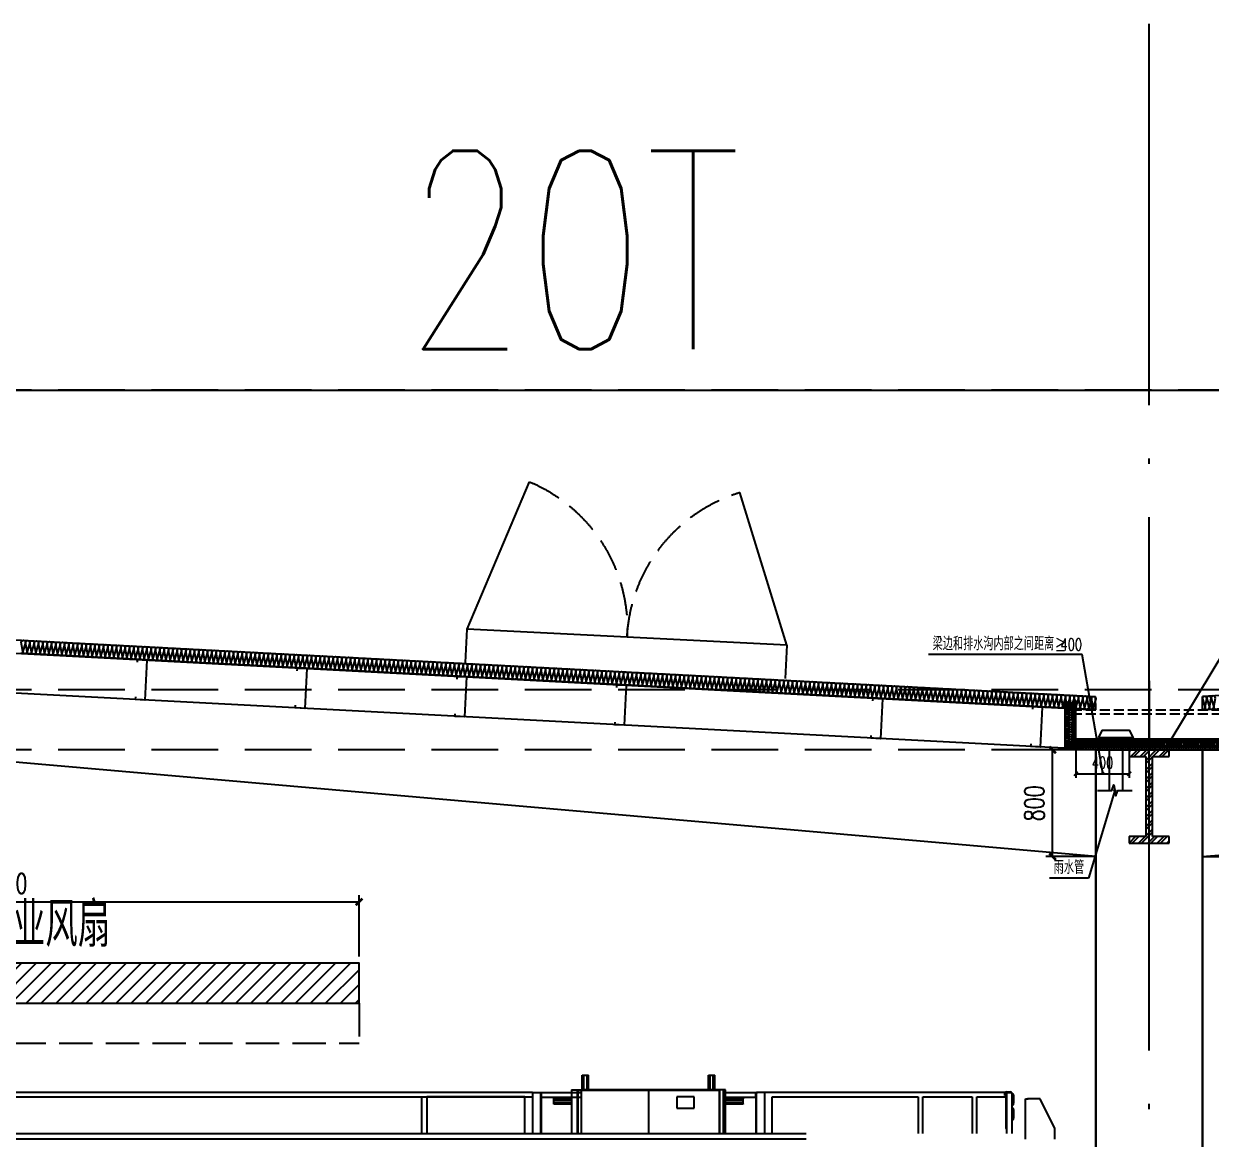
# Model space of a CAD drawing. Extents: x -1899985 to -450366, y 556196 to 2151267.
# Drawn here: x -663710 to -654804, y 581137 to 589505 of the extents above; entities that cross this region are included whole.
import ezdxf

# ---------------------------------------------------------------- set-up
doc = ezdxf.new("R2010")
doc.units = 0
doc.header["$LTSCALE"] = 1000
doc.header["$MEASUREMENT"] = 0
for name, pattern in [('__DASH', [0.35, 0.25, -0.1]), ('DASH', [0.35, 0.25, -0.1]), ('DOTE', [2.42, 2, -0.2, 0.02, -0.2])]:
    doc.linetypes.add(name, pattern=pattern)
doc.layers.get('Defpoints').update_dxf_attribs({"color": 210})
for name, color, linetype in [('A-AXIS-DOTE', 14, 'DOTE'), ('A-AXIS-SYMB', 3, 'Continuous'), ('A-HATCH-2', 251, 'Continuous'), ('A-LIN-V', 9, 'Continuous'), ('A-SFCE', 30, 'Continuous'), ('AS-COLN', 6, 'Continuous'), ('COLUMN', 9, 'Continuous'), ('DIM_SYMB', 3, 'Continuous'), ('PUB_TEXT', 7, 'Continuous'), ('S-SB', 21, 'Continuous'), ('建-墙-填充', 8, 'Continuous'), ('建-尺寸', 3, 'Continuous'), ('建-文字', 7, 'Continuous'), ('建-柱-钢', 9, 'Continuous')]:
    doc.layers.add(name, color=color, linetype=linetype)
doc.styles.add('_TCH_DIM', font='SIMPLEX', dxfattribs={"bigfont": 'GBCBIG'})
doc.styles.add('_TCH_DIM_T3', font='SIMPLEX', dxfattribs={"width": 0.705882, "bigfont": 'GBCBIG'})
doc.styles.add('A-DIM_T3', font='SIMPLEX', dxfattribs={"width": 0.705882, "bigfont": 'GBCBIG'})
doc.styles.add('A-STANDARD', font='SIMPLEX', dxfattribs={"bigfont": 'GBCBIG'})
doc.dimstyles.new('_TCH_ARCH&&30', dxfattribs={"dimtxt": 89.25, "dimasz": 30, "dimexe": 30, "dimexo": 30, "dimgap": 37.875, "dimtad": 1, "dimdec": 0, "dimzin": 0, "dimdsep": 46, "dimtxsty": '_TCH_DIM_T3', "dimblk": 'ARCHTICK', "dimcen": 0.09, "dimclrt": 7, "dimazin": 2, "dimtfac": 1, "dimtdec": 0, "dimtix": 1, "dimtmove": 2, "dimatfit": 3, "dimfxl": 0, "dimtolj": 1, "dimtzin": 0, "dimarcsym": 0})
doc.dimstyles.new('A-DIM&&50', dxfattribs={"dimtxt": 148.75, "dimasz": 50, "dimexe": 50, "dimexo": 50, "dimgap": 63.125, "dimtad": 1, "dimdec": 0, "dimzin": 0, "dimdsep": 46, "dimtxsty": 'A-DIM_T3', "dimblk": 'ARCHTICK', "dimcen": 0.09, "dimclrt": 7, "dimazin": 2, "dimtfac": 1, "dimtdec": 0, "dimtix": 1, "dimtmove": 2, "dimatfit": 3, "dimfxl": 0, "dimtolj": 1, "dimtzin": 0, "dimarcsym": 0})

# ---------------------------------------------------------------- blocks, each defined once
blk = doc.blocks.new('G$CBF9D2CED')
at = {"layer": '建-墙-填充'}
h = blk.add_hatch(dxfattribs=at)
h.set_pattern_fill('金属', color=256, scale=20, style=0)
h.set_pattern_definition([(45, (0, 0), (-35.3553, 35.3553), []), (45, (23.57, 0), (-35.3553, 35.3553), [])])
h.paths.add_polyline_path([(-150, 0), (-150, -50), (-25, -50), (-25, -650), (-150, -650), (-150, -700), (150, -700), (150, -650), (25, -650), (25, -50), (150, -50), (150, 0)])
at = {"layer": '建-柱-钢'}
for p, q in [((-150, 0), (-150, -50)), ((150, 0), (-150, 0)), ((150, -50), (150, 0)), ((-150, -50), (-25, -50)), ((-25, -50), (-25, -650)), ((25, -650), (25, -50)), ((25, -50), (150, -50)), ((-25, -650), (-150, -650)), ((-150, -650), (-150, -700)), ((-150, -700), (150, -700)), ((150, -650), (25, -650)), ((150, -700), (150, -650))]:
    blk.add_line(p, q, dxfattribs=at)
blk = doc.blocks.new('_ArchTick')
at = {"color": 0, "linetype": 'ByBlock', "const_width": 0.4}
blk.add_lwpolyline([(-0.5, -0.5), (0.5, 0.5)], dxfattribs=at)
blk = doc.blocks.new('*D485')
at = {"layer": 'Defpoints', "color": 0}
for p in [(-519.6, 2150), (-110, 2150), (-110, 2100)]:
    blk.add_point(p, dxfattribs=at)
at = {"layer": '建-尺寸', "color": 0, "lineweight": -2}
for p, q in [((-160, 2150), (-569.6, 2150)), ((-519.6, 2150), (-519.6, 2200)), ((-519.6, 2100), (-519.6, 2150)), ((-160, 2100), (-569.6, 2100)), ((-519.6, 2100), (-519.6, 2050))]:
    blk.add_line(p, q, dxfattribs=at)
at = {"layer": '建-尺寸', "color": 0, "lineweight": -2, "xscale": 50, "yscale": 50, "zscale": 50}
for p, rotation in [((-519.6, 2150), 270), ((-519.6, 2100), 90)]:
    blk.add_blockref('_ArchTick', p, dxfattribs=dict(at, rotation=rotation))
at = {"layer": '建-尺寸', "color": 7, "insert": (-657.1, 2125), "char_height": 148.75, "attachment_point": 5, "rotation": 90, "style": 'A-DIM_T3'}
blk.add_mtext('\\A1;50', dxfattribs=at)
blk = doc.blocks.new('*D486')
at = {"layer": 'Defpoints', "color": 0}
for p in [(-519.6, 2100), (-110, 2100), (-110, 300)]:
    blk.add_point(p, dxfattribs=at)
at = {"layer": '建-尺寸', "color": 0, "lineweight": -2}
for p, q in [((-160, 2100), (-569.6, 2100)), ((-519.6, 300), (-519.6, 2100)), ((-160, 300), (-569.6, 300))]:
    blk.add_line(p, q, dxfattribs=at)
at = {"layer": '建-尺寸', "color": 0, "lineweight": -2, "xscale": 50, "yscale": 50, "zscale": 50}
for p, rotation in [((-519.6, 2100), 90), ((-519.6, 300), 270)]:
    blk.add_blockref('_ArchTick', p, dxfattribs=dict(at, rotation=rotation))
at = {"layer": '建-尺寸', "color": 7, "insert": (-657.1, 1200), "char_height": 148.75, "attachment_point": 5, "rotation": 90, "style": 'A-DIM_T3'}
blk.add_mtext('\\A1;1800', dxfattribs=at)
blk = doc.blocks.new('*D487')
at = {"layer": 'Defpoints', "color": 0}
for p in [(-519.6, 300), (-110, 300), (-110, 0)]:
    blk.add_point(p, dxfattribs=at)
at = {"layer": '建-尺寸', "color": 0, "lineweight": -2}
for p, q in [((-160, 300), (-569.6, 300)), ((-519.6, 300), (-519.6, 350)), ((-519.6, 0), (-519.6, 300)), ((-160, 0), (-569.6, 0)), ((-519.6, 0), (-519.6, -50))]:
    blk.add_line(p, q, dxfattribs=at)
at = {"layer": '建-尺寸', "color": 0, "lineweight": -2, "xscale": 50, "yscale": 50, "zscale": 50}
for p, rotation in [((-519.6, 300), 270), ((-519.6, 0), 90)]:
    blk.add_blockref('_ArchTick', p, dxfattribs=dict(at, rotation=rotation))
at = {"layer": '建-尺寸', "color": 7, "insert": (-657.1, 150), "char_height": 148.75, "attachment_point": 5, "rotation": 90, "style": 'A-DIM_T3'}
blk.add_mtext('\\A1;300', dxfattribs=at)
blk = doc.blocks.new('*D488')
at = {"layer": 'Defpoints', "color": 0}
for p in [(3050, 1060.2), (-3050, 600), (3050, 600)]:
    blk.add_point(p, dxfattribs=at)
at = {"layer": '建-尺寸', "color": 0, "lineweight": -2}
for p, q in [((-3050, 650), (-3050, 1110.2)), ((3050, 650), (3050, 1110.2)), ((-3050, 1060.2), (3050, 1060.2))]:
    blk.add_line(p, q, dxfattribs=at)
at = {"layer": '建-尺寸', "color": 0, "lineweight": -2, "xscale": 50, "yscale": 50, "zscale": 50, "rotation": 180}
blk.add_blockref('_ArchTick', (-3050, 1060.2), dxfattribs=at)
at = {"layer": '建-尺寸', "color": 0, "lineweight": -2, "xscale": 50, "yscale": 50, "zscale": 50}
blk.add_blockref('_ArchTick', (3050, 1060.2), dxfattribs=at)
at = {"layer": '建-尺寸', "color": 7, "insert": (382.4, 1197.7), "char_height": 148.75, "attachment_point": 5, "style": 'A-DIM_T3'}
blk.add_mtext('\\A1;6100', dxfattribs=at)
blk = doc.blocks.new('CURVEPATTERNLIB$SYSLIB$岩棉板')
at = {"color": 0}
for p, q in [((0, -17), (12, -67)), ((12, -67), (24, -17))]:
    blk.add_line(p, q, dxfattribs=at)
for centre, start, end in [((12, -17), 0, 180), ((0, -67), 270, 0), ((24, -67), 180, 270)]:
    blk.add_arc(centre, 12, start, end, dxfattribs=at)
blk = doc.blocks.new('*D535')
at = {"layer": 'Defpoints', "color": 0}
for p in [(-751528.5, 584057.5), (-751154.7, 584057.5), (-751154.7, 583257.5)]:
    blk.add_point(p, dxfattribs=at)
at = {"layer": '建-尺寸', "color": 0, "lineweight": -2}
for p, q in [((-751204.7, 584057.5), (-751578.5, 584057.5)), ((-751528.5, 583257.5), (-751528.5, 584057.5)), ((-751204.7, 583257.5), (-751578.5, 583257.5))]:
    blk.add_line(p, q, dxfattribs=at)
at = {"layer": '建-尺寸', "color": 0, "lineweight": -2, "xscale": 50, "yscale": 50, "zscale": 50}
for p, rotation in [((-751528.5, 584057.5), 90), ((-751528.5, 583257.5), 270)]:
    blk.add_blockref('_ArchTick', p, dxfattribs=dict(at, rotation=rotation))
at = {"layer": '建-尺寸', "color": 7, "insert": (-751666, 583657.5), "char_height": 148.75, "attachment_point": 5, "rotation": 90, "style": 'A-DIM_T3'}
blk.add_mtext('\\A1;800', dxfattribs=at)
blk = doc.blocks.new('*D536')
at = {"layer": 'Defpoints', "color": 0}
for p in [(-768404.7, 584057.5), (-767814.5, 584057.5), (-768404.7, 583257.5)]:
    blk.add_point(p, dxfattribs=at)
at = {"layer": '建-尺寸', "color": 0, "lineweight": -2}
for p, q in [((-768354.7, 584057.5), (-767764.5, 584057.5)), ((-767814.5, 583257.5), (-767814.5, 584057.5)), ((-768354.7, 583257.5), (-767764.5, 583257.5))]:
    blk.add_line(p, q, dxfattribs=at)
at = {"layer": '建-尺寸', "color": 0, "lineweight": -2, "xscale": 50, "yscale": 50, "zscale": 50}
for p, rotation in [((-767814.5, 584057.5), 90), ((-767814.5, 583257.5), 270)]:
    blk.add_blockref('_ArchTick', p, dxfattribs=dict(at, rotation=rotation))
at = {"layer": '建-尺寸', "color": 7, "insert": (-767952, 583657.5), "char_height": 148.75, "attachment_point": 5, "rotation": 90, "style": 'A-DIM_T3'}
blk.add_mtext('\\A1;800', dxfattribs=at)
blk = doc.blocks.new('*D539')
at = {"layer": 'Defpoints', "color": 0}
for p in [(-1772729.9, 580856.2), (-1772720.3, 580546.4), (-1775119.2, 580472)]:
    blk.add_point(p, dxfattribs=at)
at = {"layer": '建-尺寸', "color": 0, "lineweight": -2}
for p, q in [((-1775128.8, 580781.8), (-1772729.9, 580856.2)), ((-1772721.9, 580596.3), (-1772731.5, 580906.2)), ((-1775120.7, 580522), (-1775130.3, 580831.8))]:
    blk.add_line(p, q, dxfattribs=at)
at = {"layer": '建-尺寸', "color": 0, "lineweight": -2, "xscale": 50, "yscale": 50, "zscale": 50}
for p, rotation in [((-1772729.9, 580856.2), 1.775699479531219), ((-1775128.8, 580781.8), 181.7756994795312)]:
    blk.add_blockref('_ArchTick', p, dxfattribs=dict(at, rotation=rotation))
at = {"layer": '建-尺寸', "color": 7, "insert": (-1773933.6, 580956.5), "char_height": 148.75, "attachment_point": 5, "rotation": 1.7757, "style": 'A-DIM_T3'}
blk.add_mtext('\\A1;2400', dxfattribs=at)
blk = doc.blocks.new('$LinePat$岩棉板')
at = {"color": 0}
for p, q in [((0, -17), (12, -67)), ((12, -67), (24, -17))]:
    blk.add_line(p, q, dxfattribs=at)
for points in [[(24, -1.5), (0, -1.5)], [(24, -84), (0, -84)]]:
    blk.add_lwpolyline(points)
for centre, start, end in [((12, -17), 0, 180), ((0, -67), 270, 0), ((24, -67), 180, 270)]:
    blk.add_arc(centre, 12, start, end, dxfattribs=at)
blk = doc.blocks.new('*D509')
at = {"layer": 'A-AXIS-SYMB', "color": 0, "lineweight": -2}
for p, q in [((1161223.6, -3405789.3), (1161223.6, -3406047.3)), ((1161623.6, -3405789.3), (1161623.6, -3406047.3)), ((1161223.6, -3406017.3), (1161623.6, -3406017.3))]:
    blk.add_line(p, q, dxfattribs=at)
at = {"layer": 'Defpoints', "color": 0}
for p in [(1161223.6, -3405759.3), (1161623.6, -3405759.3), (1161623.6, -3406017.3)]:
    blk.add_point(p, dxfattribs=at)
at = {"layer": 'A-AXIS-SYMB', "color": 0, "lineweight": -2, "xscale": 30, "yscale": 30, "zscale": 30, "rotation": 180}
blk.add_blockref('_ArchTick', (1161223.6, -3406017.3), dxfattribs=at)
at = {"layer": 'A-AXIS-SYMB', "color": 0, "lineweight": -2, "xscale": 30, "yscale": 30, "zscale": 30}
blk.add_blockref('_ArchTick', (1161623.6, -3406017.3), dxfattribs=at)
at = {"layer": 'A-AXIS-SYMB', "color": 7, "insert": (1161423.6, -3405934.8), "char_height": 89.25, "attachment_point": 5, "style": '_TCH_DIM_T3'}
blk.add_mtext('\\A1;400', dxfattribs=at)
blk = doc.blocks.new('rer34')
at = {"layer": 'A-LIN-V', "color": 1}
for p, q in [((1604356.6, -75640.3), (1604367.5, -75640.3)), ((1604356.6, -75749), (1604356.6, -75640.3)), ((1604356.6, -75749), (1604356.6, -75640.3)), ((1604356.6, -75640.3), (1604367.5, -75640.3)), ((1604367.5, -75749), (1604367.5, -75640.3)), ((1604367.5, -75640.3), (1604389.3, -75640.3)), ((1604367.5, -75749), (1604367.5, -75640.3)), ((1604367.5, -75640.3), (1604389.3, -75640.3)), ((1604389.3, -75640.3), (1604400.1, -75640.3)), ((1604389.3, -75749), (1604389.3, -75640.3)), ((1604389.3, -75640.3), (1604400.1, -75640.3)), ((1604389.3, -75749), (1604389.3, -75640.3)), ((1604400.1, -75749), (1604400.1, -75640.3)), ((1604400.1, -75749), (1604400.1, -75640.3)), ((1605226.2, -75640.3), (1605237.1, -75640.3)), ((1605226.2, -75749), (1605226.2, -75640.3)), ((1605226.2, -75640.3), (1605237.1, -75640.3)), ((1605226.2, -75749), (1605226.2, -75640.3)), ((1605237.1, -75749), (1605237.1, -75640.3)), ((1605237.1, -75640.3), (1605258.9, -75640.3)), ((1605237.1, -75749), (1605237.1, -75640.3)), ((1605237.1, -75640.3), (1605258.9, -75640.3)), ((1605258.9, -75640.3), (1605269.7, -75640.3)), ((1605258.9, -75749), (1605258.9, -75640.3)), ((1605258.9, -75749), (1605258.9, -75640.3)), ((1605258.9, -75640.3), (1605269.7, -75640.3)), ((1605269.7, -75749), (1605269.7, -75640.3)), ((1605269.7, -75749), (1605269.7, -75640.3)), ((1604014.2, -75770.7), (1595896.1, -75770.7)), ((1598289.9, -75803.4), (1604014.2, -75803.4)), ((1603250.9, -76077.3), (1603250.9, -75803.4)), ((1603283.5, -75803.4), (1603283.5, -76077.3)), ((1603959.9, -75803.4), (1603283.5, -75803.4)), ((1603959.9, -76077.3), (1603959.9, -75803.4)), ((1604014.2, -75770.7), (1604014.2, -76077.3)), ((1604014.2, -75770.7), (1604068.6, -75770.7)), ((1604068.6, -75770.7), (1604068.6, -76077.3)), ((1604070.2, -75797.9), (1604070.2, -75778.4)), ((1604074, -75770.7), (1604348.3, -75770.7)), ((1604074, -75770.7), (1604074, -75778.4)), ((1604074, -75778.4), (1604074, -75797.9)), ((1604074, -75797.9), (1604074, -75805.5)), ((1604074, -75805.5), (1604074, -76077.3)), ((1604074, -75805.5), (1604348.3, -75805.5)), ((1604281.7, -75749), (1604324.1, -75749)), ((1604281.7, -75749), (1604281.7, -76077.3)), ((1604324.1, -76077.3), (1604324.1, -75749)), ((1604324.1, -75749), (1605302.4, -75749)), ((1604326.8, -75751.7), (1604812.1, -75751.7)), ((1604326.8, -76077.3), (1604326.8, -75751.7)), ((1605326.6, -75749), (1604348.3, -75749)), ((1604348.3, -75749), (1604348.3, -76077.3)), ((1604812.1, -75751.7), (1604812.1, -76077.3)), ((1604814.3, -75751.7), (1605299.6, -75751.7)), ((1604814.3, -76077.3), (1604814.3, -75751.7)), ((1605007.1, -75801.7), (1605007.1, -75888.7)), ((1605126.7, -75801.7), (1605007.1, -75801.7)), ((1605126.7, -75888.7), (1605126.7, -75801.7)), ((1605299.6, -75751.7), (1605299.6, -76077.3)), ((1605344.7, -75749), (1605302.4, -75749)), ((1605302.4, -75749), (1605302.4, -76077.3)), ((1605326.6, -75749), (1605326.6, -76077.3)), ((1605326.6, -75770.7), (1605552.3, -75770.7)), ((1605326.6, -75805.5), (1605552.3, -75805.5)), ((1605344.7, -76077.3), (1605344.7, -75749)), ((1605552.3, -75770.7), (1605552.3, -75778.4)), ((1605552.3, -75797.9), (1605552.3, -75778.4)), ((1605552.3, -75797.9), (1605552.3, -75805.5)), ((1605552.3, -75805.5), (1605552.3, -76077.3)), ((1605556.2, -75778.4), (1605556.2, -75797.9)), ((1605612.1, -75770.7), (1605557.8, -75770.7)), ((1605557.8, -76077.3), (1605557.8, -75770.7)), ((1607274.9, -75770.7), (1605612.1, -75770.7)), ((1605612.1, -75770.7), (1605612.1, -76077.3)), ((1605666.5, -76077.3), (1605666.5, -75803.4)), ((1605666.5, -75803.4), (1606672, -75803.4)), ((1606672, -75803.4), (1606672, -76077.3)), ((1606704.6, -76077.3), (1606704.6, -75803.4)), ((1606704.6, -75803.4), (1607044.8, -75803.4)), ((1607044.8, -75803.4), (1607044.8, -76077.3)), ((1607077.4, -76077.3), (1607077.4, -75803.4)), ((1607077.4, -75803.4), (1607277.4, -75803.4)), ((1607266.2, -75797.5), (1607266.2, -75795.3)), ((1607266.2, -75795.3), (1607271.7, -75795.3)), ((1607271.7, -75797.5), (1607266.2, -75797.5)), ((1607269.5, -75781.8), (1607269.5, -75777.9)), ((1607274.9, -75777.9), (1607269.5, -75777.9)), ((1607269.5, -75787.9), (1607269.5, -75781.8)), ((1607274.9, -75781.8), (1607269.5, -75781.8)), ((1607269.5, -75787.9), (1607269.5, -75788.8)), ((1607274.9, -75787.9), (1607269.5, -75787.9)), ((1607269.5, -75788.8), (1607274.9, -75788.8)), ((1607274.9, -75792), (1607274.9, -75770.3)), ((1607277.1, -75770.3), (1607277.1, -75792)), ((1607310.2, -75770.7), (1607277.1, -75770.7)), ((1607277.4, -75780.1), (1607277.1, -75780.1)), ((1607277.1, -75786.6), (1607277.4, -75786.6)), ((1607277.4, -76039.3), (1607277.4, -75774.1)), ((1607280.4, -75764.9), (1607307, -75764.9)), ((1607307, -75767), (1607280.4, -75767)), ((1607280.7, -75770.8), (1607306.8, -75770.8)), ((1607283.9, -75770.8), (1607316.5, -75770.8)), ((1607283.9, -76077.3), (1607283.9, -75770.8)), ((1607310.2, -75770.8), (1607310.2, -75770.3)), ((1607312.4, -75770.3), (1607312.4, -75770.8)), ((1607316.5, -75770.7), (1607312.4, -75770.7)), ((1607316.5, -75770.7), (1607316.5, -75770.8)), ((1607316.5, -75770.8), (1607316.5, -76077.3)), ((1607323.8, -75780.1), (1607316.5, -75780.1)), ((1607316.5, -75789.2), (1607330.7, -75789.2)), ((1607316.5, -75805), (1607330.7, -75805)), ((1607330.7, -75805), (1607316.5, -75805)), ((1607323.8, -75781), (1607323.8, -75780.1)), ((1607330.7, -75805), (1607330.7, -75789.2)), ((1607330.7, -75820.7), (1607330.7, -75805)), ((1604161, -75814.3), (1604281.7, -75814.3)), ((1604161, -75817.5), (1604161, -75814.3)), ((1604161, -75827.3), (1604161, -75817.5)), ((1604161, -75827.3), (1604281.7, -75827.3)), ((1604161, -75844.7), (1604161, -75827.3)), ((1604161, -75844.7), (1604281.7, -75844.7)), ((1604161, -75854.4), (1604161, -75844.7)), ((1604161, -75857.7), (1604161, -75854.4)), ((1604281.7, -75857.7), (1604161, -75857.7)), ((1605007.1, -75888.7), (1605126.7, -75888.7)), ((1605344.7, -75814.3), (1605465.4, -75814.3)), ((1605344.7, -75827.3), (1605465.4, -75827.3)), ((1605344.7, -75844.7), (1605465.4, -75844.7)), ((1605465.4, -75857.7), (1605344.7, -75857.7)), ((1605465.4, -75814.3), (1605465.4, -75817.5)), ((1605465.4, -75827.3), (1605465.4, -75817.5)), ((1605465.4, -75844.7), (1605465.4, -75827.3)), ((1605465.4, -75854.4), (1605465.4, -75844.7)), ((1605465.4, -75854.4), (1605465.4, -75857.7)), ((1607316.5, -75820.7), (1607330.7, -75820.7)), ((1607316.5, -75821.8), (1607330.7, -75821.8)), ((1607330.7, -75837.6), (1607316.5, -75837.6)), ((1607316.5, -75837.6), (1607330.7, -75837.6)), ((1607316.5, -75853.3), (1607330.7, -75853.3)), ((1607316.5, -75856.6), (1607329.6, -75856.6)), ((1607325.2, -75821.8), (1607325.2, -75820.7)), ((1607325.2, -75856.6), (1607325.2, -75853.3)), ((1607330.7, -75837.6), (1607330.7, -75821.8)), ((1607330.7, -75853.3), (1607330.7, -75837.6)), ((1607412.9, -75816.4), (1607430.2, -75816.4)), ((1607412.9, -76120.8), (1607412.9, -75816.4)), ((1607442.6, -75816.4), (1607425.2, -75816.4)), ((1607511.8, -75816.4), (1607430.2, -75816.4)), ((1607615, -76039.2), (1607511.8, -75816.4)), ((1607316.5, -75897.9), (1607330.7, -75897.9)), ((1607330.7, -75913.7), (1607316.5, -75913.7)), ((1607316.5, -75913.7), (1607330.7, -75913.7)), ((1607316.5, -75929.4), (1607330.7, -75929.4)), ((1607316.5, -75930.5), (1607330.7, -75930.5)), ((1607316.5, -75946.3), (1607330.7, -75946.3)), ((1607330.7, -75946.3), (1607316.5, -75946.3)), ((1607316.5, -75962), (1607330.7, -75962)), ((1607316.5, -75965.3), (1607329.6, -75965.3)), ((1607325.2, -75930.5), (1607325.2, -75929.4)), ((1607325.2, -75965.3), (1607325.2, -75962)), ((1607330.7, -75913.7), (1607330.7, -75897.9)), ((1607330.7, -75929.4), (1607330.7, -75913.7)), ((1607330.7, -75946.3), (1607330.7, -75930.5)), ((1607330.7, -75962), (1607330.7, -75946.3)), ((1607283.9, -76042.5), (1607280.7, -76042.5)), ((1607615, -76120.8), (1607615, -76039.2)), ((1592562.4, -76077.3), (1605899.7, -76077.3)), ((1605899.7, -76120.8), (1598840.1, -76120.8))]:
    blk.add_line(p, q, dxfattribs=at)
for centre, radius, start, end in [((1604066.4, -75778.4), 7.61, 0, 73.39845), ((1604066.4, -75778.4), 3.8, 360, 55.15009), ((1604066.4, -75797.9), 7.61, 286.60155, 360), ((1604066.4, -75797.9), 3.8, 304.8499, 360), ((1605560, -75778.4), 7.61, 106.60155, 180), ((1605560, -75797.9), 7.61, 180, 253.39845), ((1605560, -75778.4), 3.8, 124.8499, 180), ((1605560, -75797.9), 3.8, 180, 235.15009), ((1607271.7, -75792), 3.26, 270, 360), ((1607271.7, -75792), 5.43, 270, 360), ((1607280.4, -75770.3), 5.43, 90, 180), ((1607280.4, -75770.3), 3.26, 90, 180), ((1607280.7, -75774.1), 3.26, 90, 180), ((1607306.8, -75774.1), 3.26, 89.45035, 90), ((1607307, -75770.3), 5.43, 360, 90), ((1607307, -75770.3), 3.26, 360, 90), ((1607320.9, -75789.2), 8.7, 0, 119.99801), ((1607320.9, -75856.6), 8.7, 240.00195, 0), ((1607320.9, -75897.9), 8.7, 0, 119.99806), ((1607320.9, -75965.3), 8.7, 240.0019, 0), ((1607280.7, -76039.3), 3.26, 180, 270)]:
    blk.add_arc(centre, radius, start, end, dxfattribs=at)
blk = doc.blocks.new('G$C2C10B007')
at = {"layer": 'A-LIN-V'}
h = blk.add_hatch(dxfattribs=at)
h.set_pattern_fill('ANSI31', color=252, scale=50)
h.set_pattern_definition([(45, (0, 400), (-56.1266, 56.1266), [])])
h.paths.add_polyline_path([(-150, 600), (-3050, 600), (-3050, 300), (3050, 300), (3050, 600), (150, 600), (150, 2100), (-150, 2100)])
at = {"layer": 'A-AXIS-DOTE', "linetype": '__DASH', "ltscale": 2}
blk.add_lwpolyline([(0, 2100), (0, 100)], dxfattribs=at)
at = {"layer": 'A-LIN-V'}
blk.add_lwpolyline([(-150, 600), (-3050, 600), (-3050, 300), (3050, 300), (3050, 600), (150, 600), (150, 2100), (-150, 2100), (-150, 600)], dxfattribs=at)
at = {"layer": 'A-SFCE', "linetype": 'DASH'}
for p, q in [((-3050, 300), (-3050, 0)), ((3050, 300), (3050, 0)), ((-3050, 0), (3050, 0))]:
    blk.add_line(p, q, dxfattribs=at)
at = {"layer": '建-文字', "style": 'A-STANDARD'}
blk.add_text('工业风扇', height=337.59, dxfattribs=at).set_placement((210.4, 722.5))
at = {"layer": '建-尺寸'}
for p1, p2, picture, middle in [((-110, 2100), (-110, 2150), '*D485', (-657.1, 2125)), ((-110, 300), (-110, 2100), '*D486', (-657.1, 1200)), ((-110, 0), (-110, 300), '*D487', (-657.1, 150))]:
    dim = blk.add_aligned_dim(p1=p1, p2=p2, distance=409.6, dimstyle='A-DIM&&50', dxfattribs=at)
    dim.commit()
    dim.dimension.update_dxf_attribs({"geometry": picture, "text_midpoint": middle})
dim = blk.add_linear_dim(base=(3050, 1060.2), p1=(-3050, 600), p2=(3050, 600), angle=0, dimstyle='A-DIM&&50', dxfattribs=at)
dim.commit()
dim.dimension.update_dxf_attribs({"geometry": '*D488', "text_midpoint": (382.4, 1197.7), "dimtype": 161})
blk = doc.blocks.new('w432424324')
at = {"layer": 'A-LIN-V', "color": 2}
for p, q in [((-768354.7, 584057.5), (-759779.7, 584507.5)), ((-751204.7, 584057.5), (-759779.7, 584507.5)), ((-768354.7, 583257.5), (-759779.7, 584007.5)), ((-751204.7, 583257.5), (-759779.7, 584007.5))]:
    blk.add_line(p, q, dxfattribs=at)
at = {"layer": 'A-LIN-V'}
for points in [[(-758392.3, 584714.9), (-758391.3, 584734.9), (-758321.4, 584731.3), (-758336.5, 584431.7), (-758406.4, 584435.2), (-758405.4, 584455.2)], [(-757194, 584652), (-757193, 584672), (-757123, 584668.4), (-757138.1, 584368.8), (-757208, 584372.3), (-757207, 584392.3)], [(-755995.7, 584589.1), (-755994.7, 584609.1), (-755924.8, 584605.6), (-755939.9, 584305.9), (-756009.8, 584309.5), (-756008.8, 584329.4)], [(-754797.3, 584526.2), (-754796.3, 584546.2), (-754726.4, 584542.7), (-754741.4, 584243.1), (-754811.3, 584246.6), (-754810.3, 584266.5)], [(-752875.9, 584425.4), (-752874.9, 584445.4), (-752805, 584441.8), (-752820.1, 584142.2), (-752890, 584145.7), (-752889, 584165.7)], [(-751677.6, 584362.5), (-751676.6, 584382.5), (-751606.6, 584379), (-751621.7, 584079.3), (-751691.6, 584082.9), (-751690.6, 584102.8)]]:
    blk.add_lwpolyline(points, dxfattribs=at)
at = {"layer": 'AS-COLN'}
for p, q in [((-759779.7, 584908), (-768353.6, 584458.1)), ((-759779.7, 584908), (-751206, 584458.1)), ((-759779.7, 584807.8), (-768354.6, 584357.8)), ((-759779.7, 584807.8), (-751205.7, 584357.9)), ((-768354.6, 584357.8), (-768353.6, 584458.1)), ((-751205.7, 584357.9), (-751206, 584458.1))]:
    blk.add_line(p, q, dxfattribs=at)
at = {"layer": 'COLUMN'}
for points in [[(-769154.7, 584057.5), (-769154.7, 568257.5), (-768354.7, 568257.5), (-768354.7, 584057.5)], [(-750404.7, 584057.5), (-750404.7, 568257.5), (-751204.7, 568257.5), (-751204.7, 584057.5)]]:
    blk.add_lwpolyline(points, close=True, dxfattribs=at)
at = {"layer": 'A-HATCH-2', "yscale": 1.351351351351351, "zscale": 1.351351351351351}
for p, xscale, rotation in [((-759229.8, 584886.2), -1.355880551215356, 356.9957576229942), ((-759197.3, 584884.5), -1.355880551215356, 356.9957576229942), ((-759164.9, 584882.8), -1.355880551215356, 356.9957576229942), ((-759132.4, 584881.1), -1.355880551215356, 356.9957576229942), ((-759099.9, 584879.4), -1.355880551215356, 356.9957576229942), ((-759067.4, 584877.7), -1.355880551215356, 356.9957576229942), ((-759034.9, 584875.9), -1.355880551215356, 356.9957576229942), ((-759002.4, 584874.2), -1.355880551215356, 356.9957576229942), ((-758969.9, 584872.5), -1.355880551215356, 356.9957576229942), ((-758937.4, 584870.8), -1.355880551215356, 356.9957576229942), ((-758904.9, 584869.1), -1.355880551215356, 356.9957576229942), ((-758872.4, 584867.4), -1.355880551215356, 356.9957576229942), ((-758839.9, 584865.7), -1.355880551215356, 356.9957576229942), ((-758807.4, 584864), -1.355880551215356, 356.9957576229942), ((-758774.9, 584862.3), -1.355880551215356, 356.9957576229942), ((-758742.4, 584860.6), -1.355880551215356, 356.9957576229942), ((-758709.9, 584858.9), -1.355880551215356, 356.9957576229942), ((-758677.4, 584857.2), -1.355880551215356, 356.9957576229942), ((-758644.9, 584855.5), -1.355880551215356, 356.9957576229942), ((-758612.4, 584853.8), -1.355880551215356, 356.9957576229942), ((-758579.9, 584852.1), -1.355880551215356, 356.9957576229942), ((-758547.4, 584850.4), -1.355880551215356, 356.9957576229942), ((-758514.9, 584848.7), -1.355880551215356, 356.9957576229942), ((-758482.4, 584847), -1.355880551215356, 356.9957576229942), ((-758449.9, 584845.2), -1.355880551215356, 356.9957576229942), ((-758417.4, 584843.5), -1.355880551215356, 356.9957576229942), ((-758384.9, 584841.8), -1.355880551215356, 356.9957576229942), ((-758352.4, 584840.1), -1.355880551215356, 356.9957576229942), ((-758319.9, 584838.4), -1.355880551215356, 356.9957576229942), ((-758287.4, 584836.7), -1.355880551215356, 356.9957576229942), ((-758255, 584835), -1.355880551215356, 356.9957576229942), ((-758222.5, 584833.3), -1.355880551215356, 356.9957576229942), ((-758190, 584831.6), -1.355880551215356, 356.9957576229942), ((-758157.5, 584829.9), -1.355880551215356, 356.9957576229942), ((-758125, 584828.2), -1.355880551215356, 356.9957576229942), ((-758092.5, 584826.5), -1.355880551215356, 356.9957576229942), ((-758060, 584824.8), -1.355880551215356, 356.9957576229942), ((-758027.5, 584823.1), -1.355880551215356, 356.9957576229942), ((-757995, 584821.4), -1.355880551215356, 356.9957576229942), ((-757962.5, 584819.7), -1.355880551215356, 356.9957576229942), ((-757930, 584818), -1.355880551215356, 356.9957576229942), ((-757897.5, 584816.3), -1.355880551215356, 356.9957576229942), ((-757865, 584814.5), -1.355880551215356, 356.9957576229942), ((-757832.5, 584812.8), -1.355880551215356, 356.9957576229942), ((-757800, 584811.1), -1.355880551215356, 356.9957576229942), ((-757767.5, 584809.4), -1.355880551215356, 356.9957576229942), ((-757735, 584807.7), -1.355880551215356, 356.9957576229942), ((-757702.5, 584806), -1.355880551215356, 356.9957576229942), ((-757670, 584804.3), -1.355880551215356, 356.9957576229942), ((-757637.5, 584802.6), -1.355880551215356, 356.9957576229942), ((-757605, 584800.9), -1.355880551215356, 356.9957576229942), ((-757572.5, 584799.2), -1.355880551215356, 356.9957576229942), ((-757540, 584797.5), -1.355880551215356, 356.9957576229942), ((-757507.5, 584795.8), -1.355880551215356, 356.9957576229942), ((-757475, 584794.1), -1.355880551215356, 356.9957576229942), ((-757442.5, 584792.4), -1.355880551215356, 356.9957576229942), ((-757410, 584790.7), -1.355880551215356, 356.9957576229942), ((-757377.6, 584789), -1.355880551215356, 356.9957576229942), ((-757345.1, 584787.3), -1.355880551215356, 356.9957576229942), ((-757312.6, 584785.6), -1.355880551215356, 356.9957576229942), ((-757280.1, 584783.9), -1.355880551215356, 356.9957576229942), ((-757247.6, 584782.1), -1.355880551215356, 356.9957576229942), ((-757215.1, 584780.4), -1.355880551215356, 356.9957576229942), ((-757182.6, 584778.7), -1.355880551215356, 356.9957576229942), ((-757150.1, 584777), -1.355880551215356, 356.9957576229942), ((-757117.6, 584775.3), -1.355880551215356, 356.9957576229942), ((-757085.1, 584773.6), -1.355880551215356, 356.9957576229942), ((-757052.6, 584771.9), -1.355880551215356, 356.9957576229942), ((-757020.1, 584770.2), -1.355880551215356, 356.9957576229942), ((-756987.6, 584768.5), -1.355880551215356, 356.9957576229942), ((-756955.1, 584766.8), -1.355880551215356, 356.9957576229942), ((-756922.6, 584765.1), -1.355880551215356, 356.9957576229942), ((-756890.1, 584763.4), -1.355880551215356, 356.9957576229942), ((-756857.6, 584761.7), -1.355880551215356, 356.9957576229942), ((-756825.1, 584760), -1.355880551215356, 356.9957576229942), ((-756792.6, 584758.3), -1.355880551215356, 356.9957576229942), ((-756760.1, 584756.6), -1.355880551215356, 356.9957576229942), ((-756727.6, 584754.9), -1.355880551215356, 356.9957576229942), ((-756695.1, 584753.2), -1.355880551215356, 356.9957576229942), ((-756662.6, 584751.4), -1.355880551215356, 356.9957576229942), ((-756630.1, 584749.7), -1.355880551215356, 356.9957576229942), ((-756597.6, 584748), -1.355880551215356, 356.9957576229942), ((-756565.1, 584746.3), -1.355880551215356, 356.9957576229942), ((-756532.6, 584744.6), -1.355880551215356, 356.9957576229942), ((-756500.1, 584742.9), -1.355880551215356, 356.9957576229942), ((-756467.7, 584741.2), -1.355880551215356, 356.9957576229942), ((-756435.2, 584739.5), -1.355880551215356, 356.9957576229942), ((-756402.7, 584737.8), -1.355880551215356, 356.9957576229942), ((-756370.2, 584736.1), -1.355880551215356, 356.9957576229942), ((-756337.7, 584734.4), -1.355880551215356, 356.9957576229942), ((-756305.2, 584732.7), -1.355880551215356, 356.9957576229942), ((-756272.7, 584731), -1.355880551215356, 356.9957576229942), ((-756240.2, 584729.3), -1.355880551215356, 356.9957576229942), ((-756207.7, 584727.6), -1.355880551215356, 356.9957576229942), ((-756175.2, 584725.9), -1.355880551215356, 356.9957576229942), ((-756142.7, 584724.2), -1.355880551215356, 356.9957576229942), ((-756110.2, 584722.5), -1.355880551215356, 356.9957576229942), ((-756077.7, 584720.7), -1.355880551215356, 356.9957576229942), ((-756045.2, 584719), -1.355880551215356, 356.9957576229942), ((-756012.7, 584717.3), -1.355880551215356, 356.9957576229942), ((-755980.2, 584715.6), -1.355880551215356, 356.9957576229942), ((-755947.7, 584713.9), -1.355880551215356, 356.9957576229942), ((-755915.2, 584712.2), -1.355880551215356, 356.9957576229942), ((-755882.7, 584710.5), -1.355880551215356, 356.9957576229942), ((-755850.2, 584708.8), -1.355880551215356, 356.9957576229942), ((-755817.7, 584707.1), -1.355880551215356, 356.9957576229942), ((-755785.2, 584705.4), -1.355880551215356, 356.9957576229942), ((-755752.7, 584703.7), -1.355880551215356, 356.9957576229942), ((-755720.2, 584702), -1.355880551215356, 356.9957576229942), ((-755687.7, 584700.3), -1.355880551215356, 356.9957576229942), ((-755655.2, 584698.6), -1.355880551215356, 356.9957576229942), ((-755622.7, 584696.9), -1.355880551215356, 356.9957576229942), ((-755590.2, 584695.2), -1.355880551215356, 356.9957576229942), ((-755557.8, 584693.5), -1.355880551215356, 356.9957576229942), ((-755525.3, 584691.8), -1.355880551215356, 356.9957576229942), ((-755492.8, 584690), -1.355880551215356, 356.9957576229942), ((-755460.3, 584688.3), -1.355880551215356, 356.9957576229942), ((-755427.8, 584686.6), -1.355880551215356, 356.9957576229942), ((-755395.3, 584684.9), -1.355880551215356, 356.9957576229942), ((-755362.8, 584683.2), -1.355880551215356, 356.9957576229942), ((-755330.3, 584681.5), -1.355880551215356, 356.9957576229942), ((-755297.8, 584679.8), -1.355880551215356, 356.9957576229942), ((-755265.3, 584678.1), -1.355880551215356, 356.9957576229942), ((-755232.8, 584676.4), -1.355880551215356, 356.9957576229942), ((-755200.3, 584674.7), -1.355880551215356, 356.9957576229942), ((-755167.8, 584673), -1.355880551215356, 356.9957576229942), ((-755135.3, 584671.3), -1.355880551215356, 356.9957576229942), ((-755102.8, 584669.6), -1.355880551215356, 356.9957576229942), ((-755070.3, 584667.9), -1.355880551215356, 356.9957576229942), ((-755037.8, 584666.2), -1.355880551215356, 356.9957576229942), ((-755005.3, 584664.5), -1.355880551215356, 356.9957576229942), ((-754972.8, 584662.8), -1.355880551215356, 356.9957576229942), ((-754940.3, 584661.1), -1.355880551215356, 356.9957576229942), ((-754907.8, 584659.4), -1.355880551215356, 356.9957576229942), ((-754875.3, 584657.6), -1.355880551215356, 356.9957576229942), ((-754842.8, 584655.9), -1.355880551215356, 356.9957576229942), ((-754810.3, 584654.2), -1.355880551215356, 356.9957576229942), ((-754777.8, 584652.5), -1.355880551215356, 356.9957576229942), ((-754745.3, 584650.8), -1.355880551215356, 356.9957576229942), ((-754712.8, 584649.1), -1.355880551215356, 356.9957576229942), ((-754680.3, 584647.4), -1.355880551215356, 356.9957576229942), ((-754647.9, 584645.7), -1.355880551215356, 356.9957576229942), ((-754615.4, 584644), -1.355880551215356, 356.9957576229942), ((-754582.9, 584642.3), -1.355880551215356, 356.9957576229942), ((-754550.4, 584640.6), -1.355880551215356, 356.9957576229942), ((-754517.9, 584638.9), -1.355880551215356, 356.9957576229942), ((-754485.4, 584637.2), -1.355880551215356, 356.9957576229942), ((-754452.9, 584635.5), -1.355880551215356, 356.9957576229942), ((-754420.4, 584633.8), -1.355880551215356, 356.9957576229942), ((-754387.9, 584632.1), -1.355880551215356, 356.9957576229942), ((-754355.4, 584630.4), -1.355880551215356, 356.9957576229942), ((-754322.9, 584628.7), -1.355880551215356, 356.9957576229942), ((-754290.4, 584626.9), -1.355880551215356, 356.9957576229942), ((-754257.9, 584625.2), -1.355880551215356, 356.9957576229942), ((-754225.4, 584623.5), -1.355880551215356, 356.9957576229942), ((-754192.9, 584621.8), -1.355880551215356, 356.9957576229942), ((-754160.4, 584620.1), -1.355880551215356, 356.9957576229942), ((-754127.9, 584618.4), -1.355880551215356, 356.9957576229942), ((-754095.4, 584616.7), -1.355880551215356, 356.9957576229942), ((-754062.9, 584615), -1.355880551215356, 356.9957576229942), ((-754030.4, 584613.3), -1.355880551215356, 356.9957576229942), ((-753997.9, 584611.6), -1.355880551215356, 356.9957576229942), ((-753965.4, 584609.9), -1.355880551215356, 356.9957576229942), ((-753932.9, 584608.2), -1.355880551215356, 356.9957576229942), ((-753900.4, 584606.5), -1.355880551215356, 356.9957576229942), ((-753867.9, 584604.8), -1.355880551215356, 356.9957576229942), ((-753835.4, 584603.1), -1.355880551215356, 356.9957576229942), ((-753802.9, 584601.4), -1.355880551215356, 356.9957576229942), ((-753770.4, 584599.7), -1.355880551215356, 356.9957576229942), ((-753738, 584598), -1.355880551215356, 356.9957576229942), ((-753705.5, 584596.2), -1.355880551215356, 356.9957576229942), ((-753673, 584594.5), -1.355880551215356, 356.9957576229942), ((-753640.5, 584592.8), -1.355880551215356, 356.9957576229942), ((-753608, 584591.1), -1.355880551215356, 356.9957576229942), ((-753575.5, 584589.4), -1.355880551215356, 356.9957576229942), ((-753543, 584587.7), -1.355880551215356, 356.9957576229942), ((-753510.5, 584586), -1.355880551215356, 356.9957576229942), ((-753478, 584584.3), -1.355880551215356, 356.9957576229942), ((-753445.5, 584582.6), -1.355880551215356, 356.9957576229942), ((-753413, 584580.9), -1.355880551215356, 356.9957576229942), ((-753380.5, 584579.2), -1.355880551215356, 356.9957576229942), ((-753348, 584577.5), -1.355880551215356, 356.9957576229942), ((-753315.5, 584575.8), -1.355880551215356, 356.9957576229942), ((-753283, 584574.1), -1.355880551215356, 356.9957576229942), ((-753250.5, 584572.4), -1.355880551215356, 356.9957576229942), ((-753218, 584570.7), -1.355880551215356, 356.9957576229942), ((-753185.5, 584569), -1.355880551215356, 356.9957576229942), ((-753153, 584567.3), -1.355880551215356, 356.9957576229942), ((-753120.5, 584565.5), -1.355880551215356, 356.9957576229942), ((-753088, 584563.8), -1.355880551215356, 356.9957576229942), ((-753055.5, 584562.1), -1.355880551215356, 356.9957576229942), ((-753023, 584560.4), -1.355880551215356, 356.9957576229942), ((-752990.5, 584558.7), -1.355880551215356, 356.9957576229942), ((-752958, 584557), -1.355880551215356, 356.9957576229942), ((-752925.5, 584555.3), -1.355880551215356, 356.9957576229942), ((-752893, 584553.6), -1.355880551215356, 356.9957576229942), ((-752860.5, 584551.9), -1.355880551215356, 356.9957576229942), ((-752828.1, 584550.2), -1.355880551215356, 356.9957576229942), ((-752795.6, 584548.5), -1.355880551215356, 356.9957576229942), ((-752763.1, 584546.8), -1.355880551215356, 356.9957576229942), ((-752730.6, 584545.1), -1.355880551215356, 356.9957576229942), ((-752698.1, 584543.4), -1.355880551215356, 356.9957576229942), ((-752665.6, 584541.7), -1.355880551215356, 356.9957576229942), ((-752633.1, 584540), -1.355880551215356, 356.9957576229942), ((-752600.6, 584538.3), -1.355880551215356, 356.9957576229942), ((-752568.1, 584536.6), -1.355880551215356, 356.9957576229942), ((-752535.6, 584534.9), -1.355880551215356, 356.9957576229942), ((-752503.1, 584533.1), -1.355880551215356, 356.9957576229942), ((-752470.6, 584531.4), -1.355880551215356, 356.9957576229942), ((-752438.1, 584529.7), -1.355880551215356, 356.9957576229942), ((-752405.6, 584528), -1.355880551215356, 356.9957576229942), ((-752373.1, 584526.3), -1.355880551215356, 356.9957576229942), ((-752340.6, 584524.6), -1.355880551215356, 356.9957576229942), ((-752308.1, 584522.9), -1.355880551215356, 356.9957576229942), ((-752275.6, 584521.2), -1.355880551215356, 356.9957576229942), ((-752243.1, 584519.5), -1.355880551215356, 356.9957576229942), ((-752210.6, 584517.8), -1.355880551215356, 356.9957576229942), ((-752178.1, 584516.1), -1.355880551215356, 356.9957576229942), ((-752145.6, 584514.4), -1.355880551215356, 356.9957576229942), ((-752113.1, 584512.7), -1.355880551215356, 356.9957576229942), ((-752080.6, 584511), -1.355880551215356, 356.9957576229942), ((-752048.1, 584509.3), -1.355880551215356, 356.9957576229942), ((-752015.6, 584507.6), -1.355880551215356, 356.9957576229942), ((-768356.1, 584464.9), 1.355880551215356, 3.004242377005823), ((-768323.6, 584466.6), 1.355880551215356, 3.004242377005823), ((-768291.1, 584468.3), 1.355880551215356, 3.004242377005823), ((-751983.1, 584505.9), -1.355880551215356, 356.9957576229942), ((-751950.6, 584504.2), -1.355880551215356, 356.9957576229942), ((-751918.2, 584502.4), -1.355880551215356, 356.9957576229942), ((-751885.7, 584500.7), -1.355880551215356, 356.9957576229942), ((-751853.2, 584499), -1.355880551215356, 356.9957576229942), ((-751820.7, 584497.3), -1.355880551215356, 356.9957576229942), ((-751788.2, 584495.6), -1.355880551215356, 356.9957576229942), ((-751755.7, 584493.9), -1.355880551215356, 356.9957576229942), ((-751723.2, 584492.2), -1.355880551215356, 356.9957576229942), ((-751690.7, 584490.5), -1.355880551215356, 356.9957576229942), ((-751658.2, 584488.8), -1.355880551215356, 356.9957576229942), ((-751625.7, 584487.1), -1.355880551215356, 356.9957576229942), ((-751593.2, 584485.4), -1.355880551215356, 356.9957576229942), ((-751560.7, 584483.7), -1.355880551215356, 356.9957576229942), ((-751528.2, 584482), -1.355880551215356, 356.9957576229942), ((-751495.7, 584480.3), -1.355880551215356, 356.9957576229942), ((-751463.2, 584478.6), -1.355880551215356, 356.9957576229942), ((-751430.7, 584476.9), -1.355880551215356, 356.9957576229942), ((-751398.2, 584475.2), -1.355880551215356, 356.9957576229942), ((-751365.7, 584473.5), -1.355880551215356, 356.9957576229942), ((-751333.2, 584471.7), -1.355880551215356, 356.9957576229942), ((-751300.7, 584470), -1.355880551215356, 356.9957576229942), ((-751268.2, 584468.3), -1.355880551215356, 356.9957576229942), ((-751235.7, 584466.6), -1.355880551215356, 356.9957576229942), ((-751203.2, 584464.9), -1.355880551215356, 356.9957576229942)]:
    blk.add_blockref('CURVEPATTERNLIB$SYSLIB$岩棉板', p, dxfattribs=dict(at, xscale=xscale, rotation=rotation))
at = {"layer": 'A-LIN-V'}
for name, p in [('G$CBF9D2CED', (-768754.7, 584057.5)), ('G$C2C10B007', (-759779.7, 581857.5)), ('G$CBF9D2CED', (-750804.7, 584057.5))]:
    blk.add_blockref(name, p, dxfattribs=at)
at = {"layer": '建-尺寸'}
for p1, p2, distance, picture, middle in [((-768404.7, 583257.5), (-768404.7, 584057.5), -590.2, '*D536', (-767952, 583657.5)), ((-751154.7, 583257.5), (-751154.7, 584057.5), 373.8, '*D535', (-751666, 583657.5))]:
    dim = blk.add_aligned_dim(p1=p1, p2=p2, distance=distance, dimstyle='A-DIM&&50', dxfattribs=at)
    dim.commit()
    dim.dimension.update_dxf_attribs({"geometry": picture, "text_midpoint": middle})
blk = doc.blocks.new('r5657')
at = {"layer": 'A-LIN-V'}
blk.add_line((-1775119.2, 580472), (-1775111.4, 580222.1), dxfattribs=at)
for points in [[(-1772720.3, 580546.4), (-1773165.5, 581660.7)], [(-1775119.2, 580472), (-1774743.9, 581611.8)], [(-1775119.2, 580472), (-1772720.3, 580546.4)], [(-1772712.6, 580296.5), (-1772720.3, 580546.4)]]:
    blk.add_lwpolyline(points, dxfattribs=at)
at = {"layer": 'A-LIN-V', "linetype": 'DASH'}
for centre, start, end in [((-1772720.3, 580546.4), 111.7757, 181.77572), ((-1775119.2, 580472), 1.77568, 71.7757)]:
    blk.add_arc(centre, 1200, start, end, dxfattribs=at)
at = {"layer": '建-尺寸'}
dim = blk.add_aligned_dim(p1=(-1775119.2, 580472), p2=(-1772720.3, 580546.4), distance=310, dimstyle='A-DIM&&50', dxfattribs=at)
dim.commit()
dim.dimension.update_dxf_attribs({"geometry": '*D539', "text_midpoint": (-1773933.6, 580956.5)})
blk = doc.blocks.new('42432')
at = {"layer": 'A-LIN-V', "xscale": -0.9999999999999999, "rotation": 358.8948716663734}
blk.add_blockref('r5657', (-3474585.4, 34568.6), dxfattribs=at)
blk = doc.blocks.new('2342424242')
at = {"layer": 'A-LIN-V'}
h = blk.add_hatch(dxfattribs=at)
h.set_pattern_fill('金属', color=256, scale=10)
h.set_pattern_definition([(45, (0, 0), (-17.67766953, 17.67766953), []), (45, (11.785, 0), (-17.67766953, 17.67766953), [])])
h.paths.add_polyline_path([(1161223.6, -3405469.3), (1161213.6, -3405469.3), (1161213.6, -3405769.3), (1162328.6, -3405769.3), (1162328.6, -3405469.3), (1162318.6, -3405469.3), (1162318.6, -3405759.3), (1161223.6, -3405759.3)])
at = {"layer": 'A-AXIS-DOTE', "linetype": '__DASH', "ltscale": 2}
blk.add_line((1161773.6, -3405320), (1161773.6, -3406120), dxfattribs=at)
at = {"layer": 'A-AXIS-SYMB', "color": 1}
for p, q in [((1161272.2, -3405123.4), (1160118.6, -3405123.4)), ((1161426.2, -3406012.6), (1161272.2, -3405123.4))]:
    blk.add_line(p, q, dxfattribs=at)
at = {"layer": 'A-AXIS-SYMB'}
for p, q in [((1161938.6, -3405760), (1162340, -3405093.4)), ((1162340, -3405093.4), (1162945.1, -3405093.4)), ((1161515, -3406142.1), (1161317.7, -3406800.9)), ((1161317.7, -3406800.9), (1161026.4, -3406800.9))]:
    blk.add_line(p, q, dxfattribs=at)
at = {"layer": 'A-AXIS-SYMB', "const_width": 12}
for points in [[(1161935.5, -3405765.1, 1), (1161941.7, -3405754.9, 1)], [(1161516.8, -3406136.3, 1), (1161513.3, -3406147.8, 1)]]:
    blk.add_lwpolyline(points, format="xyb", close=True, dxfattribs=at)
at = {"layer": 'A-AXIS-SYMB', "color": 1, "const_width": 12}
blk.add_lwpolyline([(1161427.3, -3406018.5, 1), (1161425.2, -3406006.6, 1)], format="xyb", close=True, dxfattribs=at)
at = {"layer": 'A-LIN-V'}
for points in [[(1161223.6, -3405469.3), (1161213.6, -3405469.3), (1161213.6, -3405769.3), (1162328.6, -3405769.3), (1162328.6, -3405469.3), (1162318.6, -3405469.3), (1162318.6, -3405469.3), (1162318.6, -3405469.3), (1162318.6, -3405759.3), (1161223.6, -3405759.3), (1161223.6, -3405469.3)], [(1161393.6, -3405749.3), (1161423.6, -3405690), (1161623.6, -3405690), (1161653.6, -3405749.3), (1161393.6, -3405749.3)], [(1161473.6, -3405749.3), (1161473.6, -3406142.1)], [(1161573.6, -3405749.3), (1161573.6, -3406142.1)]]:
    blk.add_lwpolyline(points, dxfattribs=at)
at = {"layer": 'A-LIN-V', "linetype": 'DASH', "ltscale": 0.3}
for points in [[(1162318.6, -3405540.9), (1161223.6, -3405540.9)], [(1162318.6, -3405570.9), (1161223.6, -3405570.9)]]:
    blk.add_lwpolyline(points, dxfattribs=at)
at = {"layer": 'DIM_SYMB'}
blk.add_lwpolyline([(1161384.9, -3406142.1), (1161492.4, -3406142.1), (1161507.6, -3406100.1), (1161522.5, -3406184.1), (1161537.4, -3406142.1), (1161644.9, -3406142.1)], dxfattribs=at)
at = {"layer": 'A-LIN-V', "yscale": 0.7272727272727273, "zscale": 0.7272727272727273}
for p, xscale, rotation in [((1161143.6, -3405479.3), -0.7499999999999999, 90), ((1162398.6, -3405479.3), 0.7499999999999999, 270), ((1161143.6, -3405497.3), -0.7499999999999999, 90), ((1161143.6, -3405515.3), -0.7499999999999999, 90), ((1161143.6, -3405533.3), -0.7499999999999999, 90), ((1161143.6, -3405551.3), -0.7499999999999999, 90), ((1161143.6, -3405569.3), -0.7499999999999999, 90), ((1162398.6, -3405497.3), 0.7499999999999999, 270), ((1162398.6, -3405515.3), 0.7499999999999999, 270), ((1162398.6, -3405533.3), 0.7499999999999999, 270), ((1162398.6, -3405551.3), 0.7499999999999999, 270), ((1162398.6, -3405569.3), 0.7499999999999999, 270), ((1161143.6, -3405587.3), -0.7499999999999999, 90), ((1161143.6, -3405605.3), -0.7499999999999999, 90), ((1161143.6, -3405623.3), -0.7499999999999999, 90), ((1161143.6, -3405641.3), -0.7499999999999999, 90), ((1162398.6, -3405587.3), 0.7499999999999999, 270), ((1162398.6, -3405605.3), 0.7499999999999999, 270), ((1162398.6, -3405623.3), 0.7499999999999999, 270), ((1162398.6, -3405641.3), 0.7499999999999999, 270), ((1161143.6, -3405659.3), -0.7499999999999999, 90), ((1161143.6, -3405677.3), -0.7499999999999999, 90), ((1161143.6, -3405695.3), -0.7499999999999999, 90), ((1161143.6, -3405713.3), -0.7499999999999999, 90), ((1161143.6, -3405731.3), -0.7499999999999999, 90), ((1162398.6, -3405659.3), 0.7499999999999999, 270), ((1162398.6, -3405677.3), 0.7499999999999999, 270), ((1162398.6, -3405695.3), 0.7499999999999999, 270), ((1162398.6, -3405713.3), 0.7499999999999999, 270), ((1162398.6, -3405731.3), 0.7499999999999999, 270), ((1161143.6, -3405839.3), -0.7291666728024547, 180), ((1161143.6, -3405749.3), -0.7499999999999999, 90), ((1161143.6, -3405767.3), -0.7499999999999999, 90), ((1161143.6, -3405785.3), -0.7499999999999999, 90), ((1161143.6, -3405803.3), -0.7499999999999999, 90), ((1161143.6, -3405821.3), -0.7499999999999999, 90), ((1161161.1, -3405839.3), -0.7291666728024547, 180), ((1161178.6, -3405839.3), -0.7291666728024547, 180), ((1161196.1, -3405839.3), -0.7291666728024547, 180), ((1161213.6, -3405839.3), -0.7291666728024547, 180), ((1161231.1, -3405839.3), -0.7291666728024547, 180), ((1161248.6, -3405839.3), -0.7291666728024547, 180), ((1161266.1, -3405839.3), -0.7291666728024547, 180), ((1161283.6, -3405839.3), -0.7291666728024547, 180), ((1161301.1, -3405839.3), -0.7291666728024547, 180), ((1161318.6, -3405839.3), -0.7291666728024547, 180), ((1161336.1, -3405839.3), -0.7291666728024547, 180), ((1161353.6, -3405839.3), -0.7291666728024547, 180), ((1161371.1, -3405839.3), -0.7291666728024547, 180), ((1161388.6, -3405839.3), -0.7291666728024547, 180), ((1161406.1, -3405839.3), -0.7291666728024547, 180), ((1161423.6, -3405839.3), -0.7291666728024547, 180), ((1161441.1, -3405839.3), -0.7291666728024547, 180), ((1161458.6, -3405839.3), -0.7291666728024547, 180), ((1161476.1, -3405839.3), -0.7291666728024547, 180), ((1161493.6, -3405839.3), -0.7291666728024547, 180), ((1161511.1, -3405839.3), -0.7291666728024547, 180), ((1161528.6, -3405839.3), -0.7291666728024547, 180), ((1161546.1, -3405839.3), -0.7291666728024547, 180), ((1161563.6, -3405839.3), -0.7291666728024547, 180), ((1161581.1, -3405839.3), -0.7291666728024547, 180), ((1161598.6, -3405839.3), -0.7291666728024547, 180), ((1161616.1, -3405839.3), -0.7291666728024547, 180), ((1161633.6, -3405839.3), -0.7291666728024547, 180), ((1161651.1, -3405839.3), -0.7291666728024547, 180), ((1161668.6, -3405839.3), -0.7291666728024547, 180), ((1161686.1, -3405839.3), -0.7291666728024547, 180), ((1161703.6, -3405839.3), -0.7291666728024547, 180), ((1161721.1, -3405839.3), -0.7291666728024547, 180), ((1161738.6, -3405839.3), -0.7291666728024547, 180), ((1161756.1, -3405839.3), -0.7291666728024547, 180), ((1161791.4, -3405839.3), 0.7440476145040953, 180), ((1161809.3, -3405839.3), 0.7440476145040953, 180), ((1161827.1, -3405839.3), 0.7440476145040953, 180), ((1161845, -3405839.3), 0.7440476145040953, 180), ((1161862.9, -3405839.3), 0.7440476145040953, 180), ((1161880.7, -3405839.3), 0.7440476145040953, 180), ((1161898.6, -3405839.3), 0.7440476145040953, 180), ((1161916.4, -3405839.3), 0.7440476145040953, 180), ((1161934.3, -3405839.3), 0.7440476145040953, 180), ((1161952.1, -3405839.3), 0.7440476145040953, 180), ((1161970, -3405839.3), 0.7440476145040953, 180), ((1161987.9, -3405839.3), 0.7440476145040953, 180), ((1162005.7, -3405839.3), 0.7440476145040953, 180), ((1162023.6, -3405839.3), 0.7440476145040953, 180), ((1162041.4, -3405839.3), 0.7440476145040953, 180), ((1162059.3, -3405839.3), 0.7440476145040953, 180), ((1162077.1, -3405839.3), 0.7440476145040953, 180), ((1162095, -3405839.3), 0.7440476145040953, 180), ((1162112.9, -3405839.3), 0.7440476145040953, 180), ((1162130.7, -3405839.3), 0.7440476145040953, 180), ((1162148.6, -3405839.3), 0.7440476145040953, 180), ((1162166.4, -3405839.3), 0.7440476145040953, 180), ((1162184.3, -3405839.3), 0.7440476145040953, 180), ((1162202.1, -3405839.3), 0.7440476145040953, 180), ((1162220, -3405839.3), 0.7440476145040953, 180), ((1162237.9, -3405839.3), 0.7440476145040953, 180), ((1162255.7, -3405839.3), 0.7440476145040953, 180), ((1162273.6, -3405839.3), 0.7440476145040953, 180), ((1162291.4, -3405839.3), 0.7440476145040953, 180), ((1162309.3, -3405839.3), 0.7440476145040953, 180), ((1162327.1, -3405839.3), 0.7440476145040953, 180), ((1162345, -3405839.3), 0.7440476145040953, 180), ((1162398.6, -3405749.3), 0.7499999999999999, 270), ((1162398.6, -3405767.3), 0.7499999999999999, 270), ((1162398.6, -3405785.3), 0.7499999999999999, 270), ((1162398.6, -3405803.3), 0.7499999999999999, 270), ((1162398.6, -3405821.3), 0.7499999999999999, 270), ((1162362.9, -3405839.3), 0.7440476145040953, 180), ((1162380.7, -3405839.3), 0.7440476145040953, 180), ((1162398.6, -3405839.3), 0.7440476145040953, 180)]:
    blk.add_blockref('$LinePat$岩棉板', p, dxfattribs=dict(at, xscale=xscale, rotation=rotation))
at = {"layer": 'PUB_TEXT', "style": '_TCH_DIM'}
for s, height, p in [('梁边和排水沟内部之间距离≥', 101.277, (1160150.1, -3405091.9)), ('厚钢板檐沟', 101.28, (1162560.7, -3405061.9)), ('雨水管', 101.28, (1161057.9, -3406769.4))]:
    blk.add_text(s, height=height, dxfattribs=at).set_placement(p)
at = {"layer": 'PUB_TEXT', "style": '_TCH_DIM', "width": 0.705882}
for s, p in [('400', (1161108.5, -3405091.9)), ('3~4', (1162362.7, -3405061.9))]:
    blk.add_text(s, height=89.25, dxfattribs=at).set_placement(p)
at = {"layer": 'A-AXIS-SYMB', "color": 1}
dim = blk.add_aligned_dim(p1=(1161223.6, -3405759.3), p2=(1161623.6, -3405759.3), distance=-258, dimstyle='_TCH_ARCH&&30', dxfattribs=at)
dim.commit()
dim.dimension.update_dxf_attribs({"geometry": '*D509', "text_midpoint": (1161423.6, -3405934.8)})

msp = doc.modelspace()

# ---------------------------------------------------------------- linework, layer by layer
at = {"layer": 'A-AXIS-DOTE', "ltscale": 2}
msp.add_line((-655270, 562443.9), (-655270, 589505.1), dxfattribs=at)
at = {"layer": 'A-AXIS-DOTE', "linetype": '__DASH', "ltscale": 2}
for p, q in [((-590152, 586757.5), (-684013.9, 586757.5)), ((-590152, 584507.5), (-684013.9, 584507.5)), ((-590152, 584057.5), (-684013.9, 584057.5))]:
    msp.add_line(p, q, dxfattribs=at)
at = {"layer": 'A-LIN-V'}
msp.add_line((-673940, 586757.5), (-600631.2, 586757.5), dxfattribs=at)

# ---------------------------------------------------------------- block references
for name, p in [('w432424324', (95534.7, 0)), ('w432424324', (113484.7, 0)), ('42432', (1030614.2, 4147.1)), ('2342424242', (-1817043.6, 3989896.7))]:
    msp.add_blockref(name, p, dxfattribs=at)
at = {"layer": 'S-SB', "xscale": 1.087878787878788}
msp.add_blockref('rer34', (-2404866.7, 657258.1), dxfattribs=at)

# ---------------------------------------------------------------- texts
at = {"color": 1, "linetype": 'DASH', "style": 'A-STANDARD', "width": 0.705882}
msp.add_text('20T', height=1487.5, dxfattribs=at).set_placement((-660850, 587065))

doc.saveas('drawing.dxf')
